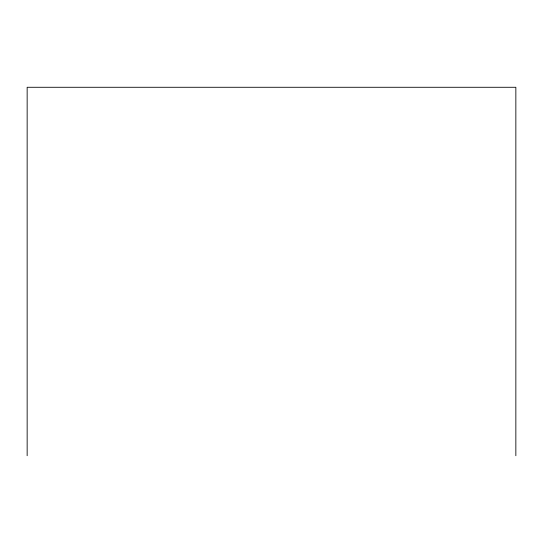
<?xml version="1.0" encoding="UTF-8"?>
<svg xmlns="http://www.w3.org/2000/svg" width="543" height="543" viewBox="0 0 543 543"><rect width="100%" height="100%" fill="white"/><g stroke="black" fill="none" stroke-linecap="round" stroke-linejoin="round"><path stroke-width="0.81" d="M515.85 455.72L515.85 87.28L27.15 87.28L27.15 455.72"/></g></svg>
